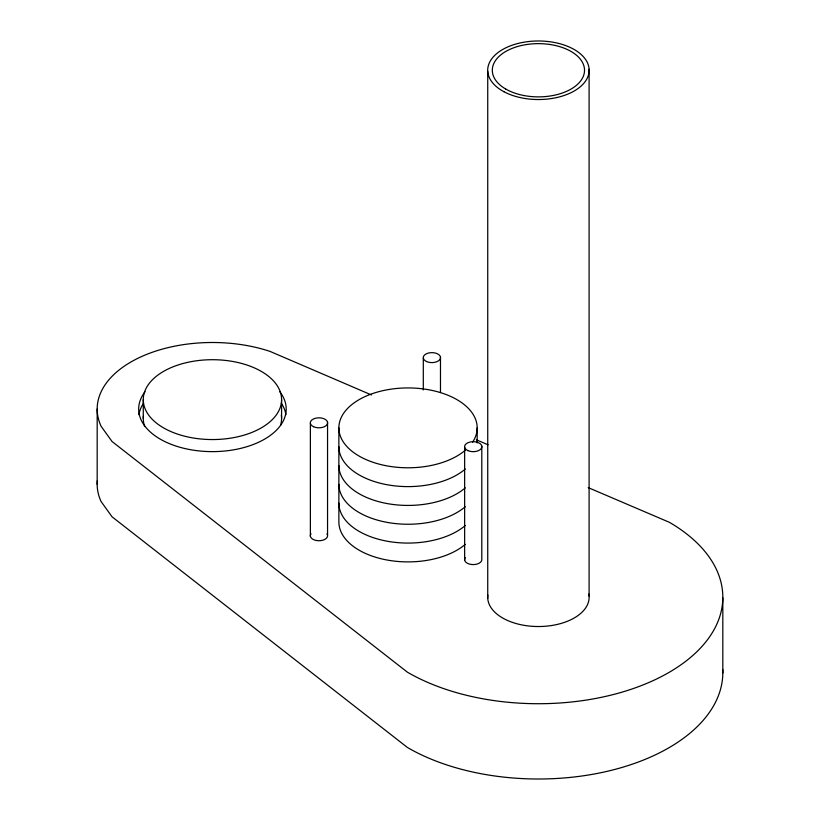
<?xml version="1.0" encoding="UTF-8"?>
<svg xmlns="http://www.w3.org/2000/svg" width="820" height="820" viewBox="0 0 820 820"><rect width="100%" height="100%" fill="white"/><g stroke="black" fill="none" stroke-linecap="round" stroke-linejoin="round"><path stroke-width="1.23" d="M371.501 394.973L270.057 351.411A115.251 66.543 0 0 0 142.27 356.249A115.251 66.543 0 0 0 101.106 426.267L112.043 441.519L407.345 672.144A184.408 106.467 0 0 0 668.136 672.923A184.408 106.467 0 0 0 669.489 522.361L588.217 487.613M476.328 439.786L488.105 444.819M722.82 597.8L722.82 673.087M589.098 69.208L589.098 596.191M487.736 71.309L487.736 598.303M481.801 446.09L481.801 559.025A8.641 4.992 0 0 1 471.982 564.549A8.641 4.992 0 0 1 465.278 557.641M477.178 427.866L477.178 442.923M464.643 447.269L464.643 560.193M440.473 357.028L440.473 392.565M423.304 358.207L423.304 389.93M338.875 427.866L338.875 521.971A69.157 39.924 0 0 0 387.757 560.142A69.157 39.924 0 0 0 465.299 544.336M327.549 422.228L327.549 535.153M310.38 423.407L310.38 536.331M281.588 399.627A69.157 39.924 0 0 1 177.858 434.21A69.157 39.924 0 0 1 177.858 365.054A69.157 39.924 0 0 1 281.588 399.627L281.588 418.456M143.274 399.627L143.274 418.456M97.18 409.047L97.18 484.323M588.822 594.018A50.717 29.274 0 0 1 539.293 626.521A50.717 29.274 0 0 1 487.859 595.023M97.355 480.612A115.251 66.543 0 0 0 101.106 501.553L112.043 516.795L407.345 747.43A184.408 106.467 0 0 0 610.992 770.41A184.408 106.467 0 0 0 722.748 669.479M279.815 391.714A73.759 42.589 0 0 1 212.431 451.625A73.759 42.589 0 0 1 145.048 391.714M138.949 414.746A73.759 42.589 0 0 1 143.561 403.194M281.301 403.194A73.759 42.589 0 0 1 285.913 414.746M326.985 533.892A8.641 4.992 0 0 1 318.857 540.739A8.641 4.992 0 0 1 311.016 533.779M465.299 450.231A69.157 39.924 0 0 1 348.305 447.997A69.157 39.924 0 0 1 402.425 388.065A69.157 39.924 0 0 1 472.586 442.164M465.299 469.05A69.157 39.924 0 0 1 387.757 484.856A69.157 39.924 0 0 1 338.875 446.685M465.299 487.869A69.157 39.924 0 0 1 387.757 503.675A69.157 39.924 0 0 1 338.875 465.504M465.299 506.698A69.157 39.924 0 0 1 387.757 522.494A69.157 39.924 0 0 1 338.875 484.323M281.321 414.981A69.157 39.924 0 0 1 280.532 425.395M144.709 426.533A69.157 39.924 0 0 1 143.397 416.14M465.299 525.518A69.157 39.924 0 0 1 387.757 541.323A69.157 39.924 0 0 1 338.875 503.142M503.88 91.696A50.717 29.274 0 0 0 587.848 76.813A50.717 29.274 0 0 0 523.539 42.271A50.717 29.274 0 0 0 503.88 91.696M505.817 89.083A46.104 26.619 0 0 0 582.948 77.152A46.104 26.619 0 0 0 526.491 44.546A46.104 26.619 0 0 0 505.817 89.083M426.543 361.538A8.641 4.992 0 0 0 440.442 358.34A8.641 4.992 0 0 0 428.686 352.989A8.641 4.992 0 0 0 426.543 361.538M313.609 426.738A8.641 4.992 0 0 0 327.518 423.53A8.641 4.992 0 0 0 315.751 418.179A8.641 4.992 0 0 0 313.609 426.738M467.871 450.6A8.641 4.992 0 0 0 481.781 447.392A8.641 4.992 0 0 0 470.014 442.052A8.641 4.992 0 0 0 467.871 450.6"/></g></svg>
